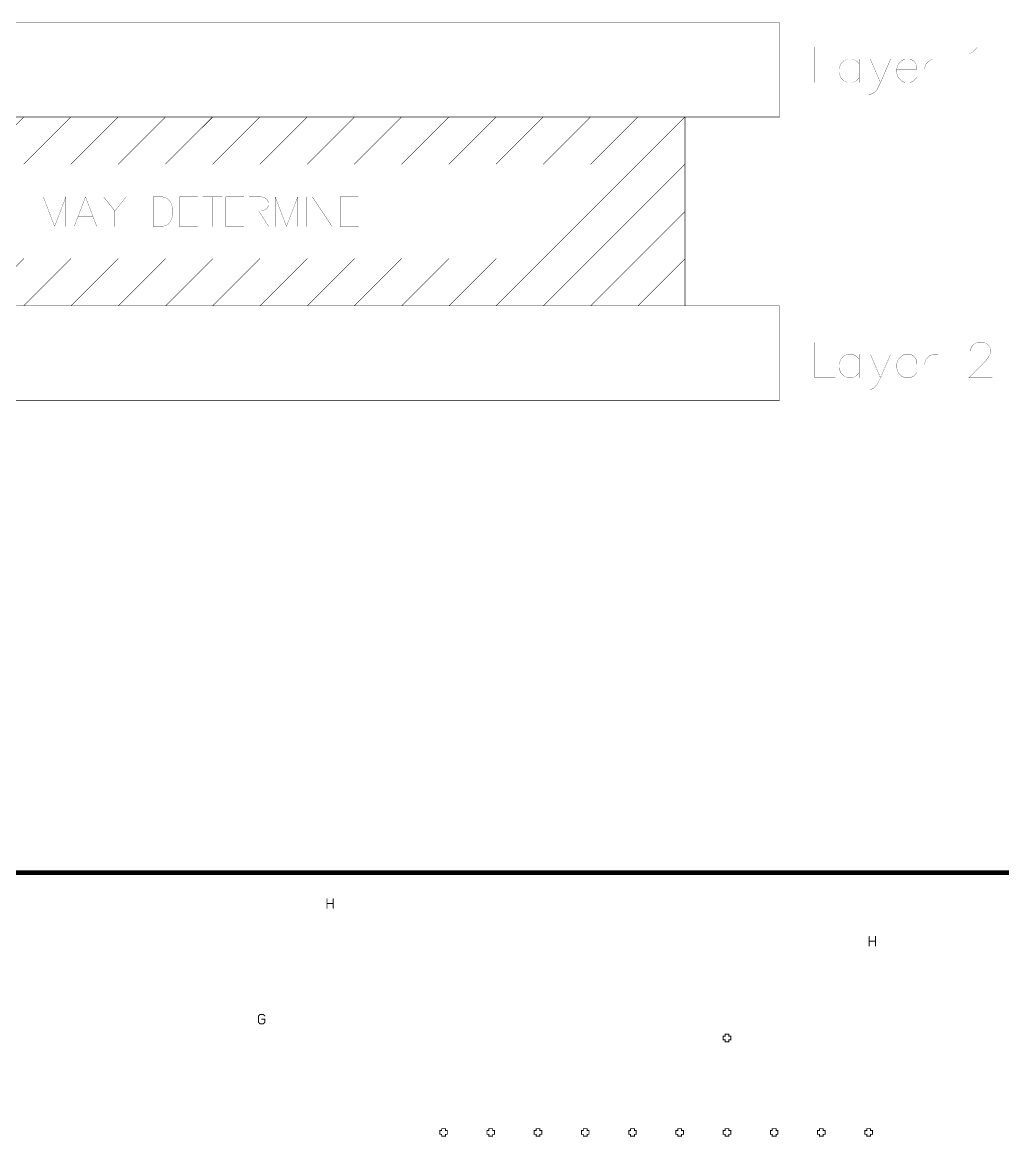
# Model space of a CAD drawing. Extents: x -9.8 to 23.3, y -7.1 to 14.3.
# Drawn here: x 2.422 to 4.498, y 6.641 to 9.001 of the extents above; entities that cross this region are included whole.
import ezdxf

# ---------------------------------------------------------------- set-up
doc = ezdxf.new("R2010")
doc.units = 0
doc.layers.add('2D_LINE_00', color=1, linetype='CONTINUOUS')

# ---------------------------------------------------------------- blocks, each defined once
blk = doc.blocks.new('DRAWING_14')
at = {"layer": '2D_LINE_00', "const_width": 0.01}
blk.add_lwpolyline([(0, 0), (11.23, 0)], dxfattribs=at)
blk = doc.blocks.new('SMOOTH_0$001')
at = {"const_width": 0.0005}
blk.add_lwpolyline([(-0.00025, 0, 1), (0.00025, 0, 1)], format="xyb", close=True, dxfattribs=at)
blk = doc.blocks.new('DRAWING_3201')
at = {"layer": '2D_LINE_00', "const_width": 0.001}
blk.add_lwpolyline([(0, 0), (4.2, 0)], dxfattribs=at)
at = {"layer": '2D_LINE_00'}
blk.add_blockref('SMOOTH_0$001', (4.2, 0), dxfattribs=at)
blk = doc.blocks.new('DRAWING_3202')
at = {"layer": '2D_LINE_00', "const_width": 0.001}
blk.add_lwpolyline([(0, 0), (0, 0.2)], dxfattribs=at)
at = {"layer": '2D_LINE_00'}
for p in [(0, 0.2), (0, 0)]:
    blk.add_blockref('SMOOTH_0$001', p, dxfattribs=at)
blk = doc.blocks.new('DRAWING_3203')
at = {"layer": '2D_LINE_00', "const_width": 0.001}
blk.add_lwpolyline([(0, 0), (4.2, 0)], dxfattribs=at)
at = {"layer": '2D_LINE_00'}
blk.add_blockref('SMOOTH_0$001', (4.2, 0), dxfattribs=at)
blk = doc.blocks.new('DRAWING_3205')
at = {"layer": '2D_LINE_00', "const_width": 0.001}
blk.add_lwpolyline([(0, 0), (4.2, 0)], dxfattribs=at)
at = {"layer": '2D_LINE_00'}
blk.add_blockref('SMOOTH_0$001', (4.2, 0), dxfattribs=at)
blk = doc.blocks.new('DRAWING_3206')
at = {"layer": '2D_LINE_00', "const_width": 0.001}
blk.add_lwpolyline([(0, 0), (0, 0.2)], dxfattribs=at)
at = {"layer": '2D_LINE_00'}
for p in [(0, 0.2), (0, 0)]:
    blk.add_blockref('SMOOTH_0$001', p, dxfattribs=at)
blk = doc.blocks.new('DRAWING_3207')
at = {"layer": '2D_LINE_00', "const_width": 0.001}
blk.add_lwpolyline([(0, 0), (4.2, 0)], dxfattribs=at)
at = {"layer": '2D_LINE_00'}
blk.add_blockref('SMOOTH_0$001', (4.2, 0), dxfattribs=at)
blk = doc.blocks.new('DRAWING_3209')
at = {"layer": '2D_LINE_00', "const_width": 0.001}
blk.add_lwpolyline([(0, 0), (3.8, 0)], dxfattribs=at)
at = {"layer": '2D_LINE_00'}
for p in [(0, 0), (3.8, 0)]:
    blk.add_blockref('SMOOTH_0$001', p, dxfattribs=at)
blk = doc.blocks.new('DRAWING_3210')
at = {"layer": '2D_LINE_00', "const_width": 0.001}
blk.add_lwpolyline([(0, 0), (0, 0.4)], dxfattribs=at)
at = {"layer": '2D_LINE_00'}
for p in [(0, 0.4), (0, 0)]:
    blk.add_blockref('SMOOTH_0$001', p, dxfattribs=at)
blk = doc.blocks.new('DRAWING_3211')
at = {"layer": '2D_LINE_00', "const_width": 0.001}
blk.add_lwpolyline([(0, 0), (3.8, 0)], dxfattribs=at)
at = {"layer": '2D_LINE_00'}
for p in [(0, 0), (3.8, 0)]:
    blk.add_blockref('SMOOTH_0$001', p, dxfattribs=at)
blk = doc.blocks.new('DRAWING_3236')
at = {"layer": '2D_LINE_00', "const_width": 0.001}
blk.add_lwpolyline([(0, 0), (0.1, 0.1)], dxfattribs=at)
at = {"layer": '2D_LINE_00'}
for p in [(0.1, 0.1), (0, 0)]:
    blk.add_blockref('SMOOTH_0$001', p, dxfattribs=at)
blk = doc.blocks.new('DRAWING_3237')
at = {"layer": '2D_LINE_00', "const_width": 0.001}
blk.add_lwpolyline([(0, 0), (0.1, 0.1)], dxfattribs=at)
at = {"layer": '2D_LINE_00'}
for p in [(0.1, 0.1), (0, 0)]:
    blk.add_blockref('SMOOTH_0$001', p, dxfattribs=at)
blk = doc.blocks.new('DRAWING_3238')
at = {"layer": '2D_LINE_00', "const_width": 0.001}
blk.add_lwpolyline([(0, 0), (0.1, 0.1)], dxfattribs=at)
at = {"layer": '2D_LINE_00'}
for p in [(0.1, 0.1), (0, 0)]:
    blk.add_blockref('SMOOTH_0$001', p, dxfattribs=at)
blk = doc.blocks.new('DRAWING_3239')
at = {"layer": '2D_LINE_00', "const_width": 0.001}
blk.add_lwpolyline([(0, 0), (0.1, 0.1)], dxfattribs=at)
at = {"layer": '2D_LINE_00'}
for p in [(0.1, 0.1), (0, 0)]:
    blk.add_blockref('SMOOTH_0$001', p, dxfattribs=at)
blk = doc.blocks.new('DRAWING_3240')
at = {"layer": '2D_LINE_00', "const_width": 0.001}
blk.add_lwpolyline([(0, 0), (0.1, 0.1)], dxfattribs=at)
at = {"layer": '2D_LINE_00'}
for p in [(0.1, 0.1), (0, 0)]:
    blk.add_blockref('SMOOTH_0$001', p, dxfattribs=at)
blk = doc.blocks.new('DRAWING_3241')
at = {"layer": '2D_LINE_00', "const_width": 0.001}
blk.add_lwpolyline([(0, 0), (0.1, 0.1)], dxfattribs=at)
at = {"layer": '2D_LINE_00'}
for p in [(0.1, 0.1), (0, 0)]:
    blk.add_blockref('SMOOTH_0$001', p, dxfattribs=at)
blk = doc.blocks.new('DRAWING_3242')
at = {"layer": '2D_LINE_00', "const_width": 0.001}
blk.add_lwpolyline([(0, 0), (0.1, 0.1)], dxfattribs=at)
at = {"layer": '2D_LINE_00'}
for p in [(0.1, 0.1), (0, 0)]:
    blk.add_blockref('SMOOTH_0$001', p, dxfattribs=at)
blk = doc.blocks.new('DRAWING_3243')
at = {"layer": '2D_LINE_00', "const_width": 0.001}
blk.add_lwpolyline([(0, 0), (0.1, 0.1)], dxfattribs=at)
at = {"layer": '2D_LINE_00'}
for p in [(0.1, 0.1), (0, 0)]:
    blk.add_blockref('SMOOTH_0$001', p, dxfattribs=at)
blk = doc.blocks.new('DRAWING_3244')
at = {"layer": '2D_LINE_00', "const_width": 0.001}
blk.add_lwpolyline([(0, 0), (0.1, 0.1)], dxfattribs=at)
at = {"layer": '2D_LINE_00'}
for p in [(0.1, 0.1), (0, 0)]:
    blk.add_blockref('SMOOTH_0$001', p, dxfattribs=at)
blk = doc.blocks.new('DRAWING_3245')
at = {"layer": '2D_LINE_00', "const_width": 0.001}
blk.add_lwpolyline([(0, 0), (0.1, 0.1)], dxfattribs=at)
at = {"layer": '2D_LINE_00'}
for p in [(0.1, 0.1), (0, 0)]:
    blk.add_blockref('SMOOTH_0$001', p, dxfattribs=at)
blk = doc.blocks.new('DRAWING_3246')
at = {"layer": '2D_LINE_00', "const_width": 0.001}
blk.add_lwpolyline([(0, 0), (0.1, 0.1)], dxfattribs=at)
at = {"layer": '2D_LINE_00'}
for p in [(0.1, 0.1), (0, 0)]:
    blk.add_blockref('SMOOTH_0$001', p, dxfattribs=at)
blk = doc.blocks.new('DRAWING_3247')
at = {"layer": '2D_LINE_00', "const_width": 0.001}
blk.add_lwpolyline([(0, 0), (0.1, 0.1)], dxfattribs=at)
at = {"layer": '2D_LINE_00'}
for p in [(0.1, 0.1), (0, 0)]:
    blk.add_blockref('SMOOTH_0$001', p, dxfattribs=at)
blk = doc.blocks.new('DRAWING_3248')
at = {"layer": '2D_LINE_00', "const_width": 0.001}
blk.add_lwpolyline([(0, 0), (0.1, 0.1)], dxfattribs=at)
at = {"layer": '2D_LINE_00'}
for p in [(0.1, 0.1), (0, 0)]:
    blk.add_blockref('SMOOTH_0$001', p, dxfattribs=at)
blk = doc.blocks.new('DRAWING_3249')
at = {"layer": '2D_LINE_00', "const_width": 0.001}
blk.add_lwpolyline([(0, 0), (0.4, 0.4)], dxfattribs=at)
at = {"layer": '2D_LINE_00'}
for p in [(0.4, 0.4), (0, 0)]:
    blk.add_blockref('SMOOTH_0$001', p, dxfattribs=at)
blk = doc.blocks.new('DRAWING_3250')
at = {"layer": '2D_LINE_00', "const_width": 0.001}
blk.add_lwpolyline([(0, 0), (0.1, 0.1)], dxfattribs=at)
at = {"layer": '2D_LINE_00'}
for p in [(0.1, 0.1), (0, 0)]:
    blk.add_blockref('SMOOTH_0$001', p, dxfattribs=at)
blk = doc.blocks.new('DRAWING_3251')
at = {"layer": '2D_LINE_00', "const_width": 0.001}
blk.add_lwpolyline([(0, 0), (0.1, 0.1)], dxfattribs=at)
at = {"layer": '2D_LINE_00'}
for p in [(0.1, 0.1), (0, 0)]:
    blk.add_blockref('SMOOTH_0$001', p, dxfattribs=at)
blk = doc.blocks.new('DRAWING_3252')
at = {"layer": '2D_LINE_00', "const_width": 0.001}
blk.add_lwpolyline([(0, 0), (0.1, 0.1)], dxfattribs=at)
at = {"layer": '2D_LINE_00'}
for p in [(0.1, 0.1), (0, 0)]:
    blk.add_blockref('SMOOTH_0$001', p, dxfattribs=at)
blk = doc.blocks.new('DRAWING_3253')
at = {"layer": '2D_LINE_00', "const_width": 0.001}
blk.add_lwpolyline([(0, 0), (0.1, 0.1)], dxfattribs=at)
at = {"layer": '2D_LINE_00'}
for p in [(0.1, 0.1), (0, 0)]:
    blk.add_blockref('SMOOTH_0$001', p, dxfattribs=at)
blk = doc.blocks.new('DRAWING_3254')
at = {"layer": '2D_LINE_00', "const_width": 0.001}
blk.add_lwpolyline([(0, 0), (0.1, 0.1)], dxfattribs=at)
at = {"layer": '2D_LINE_00'}
for p in [(0.1, 0.1), (0, 0)]:
    blk.add_blockref('SMOOTH_0$001', p, dxfattribs=at)
blk = doc.blocks.new('DRAWING_3277')
at = {"layer": '2D_LINE_00', "const_width": 0.001}
blk.add_lwpolyline([(0, 0), (0.1, 0.1)], dxfattribs=at)
at = {"layer": '2D_LINE_00'}
for p in [(0.1, 0.1), (0, 0)]:
    blk.add_blockref('SMOOTH_0$001', p, dxfattribs=at)
blk = doc.blocks.new('DRAWING_3278')
at = {"layer": '2D_LINE_00', "const_width": 0.001}
blk.add_lwpolyline([(0, 0), (0.1, 0.1)], dxfattribs=at)
at = {"layer": '2D_LINE_00'}
for p in [(0.1, 0.1), (0, 0)]:
    blk.add_blockref('SMOOTH_0$001', p, dxfattribs=at)
blk = doc.blocks.new('DRAWING_3279')
at = {"layer": '2D_LINE_00', "const_width": 0.001}
blk.add_lwpolyline([(0, 0), (0.1, 0.1)], dxfattribs=at)
at = {"layer": '2D_LINE_00'}
for p in [(0.1, 0.1), (0, 0)]:
    blk.add_blockref('SMOOTH_0$001', p, dxfattribs=at)
blk = doc.blocks.new('DRAWING_3280')
at = {"layer": '2D_LINE_00', "const_width": 0.001}
blk.add_lwpolyline([(0, 0), (0.1, 0.1)], dxfattribs=at)
at = {"layer": '2D_LINE_00'}
for p in [(0.1, 0.1), (0, 0)]:
    blk.add_blockref('SMOOTH_0$001', p, dxfattribs=at)
blk = doc.blocks.new('DRAWING_3281')
at = {"layer": '2D_LINE_00', "const_width": 0.001}
blk.add_lwpolyline([(0, 0), (0.1, 0.1)], dxfattribs=at)
at = {"layer": '2D_LINE_00'}
for p in [(0.1, 0.1), (0, 0)]:
    blk.add_blockref('SMOOTH_0$001', p, dxfattribs=at)
blk = doc.blocks.new('DRAWING_3282')
at = {"layer": '2D_LINE_00', "const_width": 0.001}
blk.add_lwpolyline([(0, 0), (0.1, 0.1)], dxfattribs=at)
at = {"layer": '2D_LINE_00'}
for p in [(0.1, 0.1), (0, 0)]:
    blk.add_blockref('SMOOTH_0$001', p, dxfattribs=at)
blk = doc.blocks.new('DRAWING_3283')
at = {"layer": '2D_LINE_00', "const_width": 0.001}
blk.add_lwpolyline([(0, 0), (0.1, 0.1)], dxfattribs=at)
at = {"layer": '2D_LINE_00'}
for p in [(0.1, 0.1), (0, 0)]:
    blk.add_blockref('SMOOTH_0$001', p, dxfattribs=at)
blk = doc.blocks.new('DRAWING_3284')
at = {"layer": '2D_LINE_00', "const_width": 0.001}
blk.add_lwpolyline([(0, 0), (0.1, 0.1)], dxfattribs=at)
at = {"layer": '2D_LINE_00'}
for p in [(0.1, 0.1), (0, 0)]:
    blk.add_blockref('SMOOTH_0$001', p, dxfattribs=at)
blk = doc.blocks.new('DRAWING_3285')
at = {"layer": '2D_LINE_00', "const_width": 0.001}
blk.add_lwpolyline([(0, 0), (0.2, 0.2)], dxfattribs=at)
at = {"layer": '2D_LINE_00'}
for p in [(0.2, 0.2), (0, 0)]:
    blk.add_blockref('SMOOTH_0$001', p, dxfattribs=at)
blk = doc.blocks.new('DRAWING_3286')
at = {"layer": '2D_LINE_00', "const_width": 0.001}
blk.add_lwpolyline([(0, 0), (0.3, 0.3)], dxfattribs=at)
at = {"layer": '2D_LINE_00'}
for p in [(0.3, 0.3), (0, 0)]:
    blk.add_blockref('SMOOTH_0$001', p, dxfattribs=at)
blk = doc.blocks.new('SMOOTH_0$0005')
at = {"const_width": 0.00025}
blk.add_lwpolyline([(-0.0001, 0, 1), (0.0001, 0, 1)], format="xyb", close=True, dxfattribs=at)
blk = doc.blocks.new('DRAWING_3319')
at = {"layer": '2D_LINE_00', "const_width": 0.0005}
blk.add_lwpolyline([(0, 0), (0, -0.07499), (0.04285, -0.07499)], dxfattribs=at)
at = {"layer": '2D_LINE_00'}
for p in [(0, 0), (0, -0.07499), (0.04285, -0.07499)]:
    blk.add_blockref('SMOOTH_0$0005', p, dxfattribs=at)
blk = doc.blocks.new('DRAWING_3320')
at = {"layer": '2D_LINE_00', "const_width": 0.0005}
blk.add_lwpolyline([(0, 0), (0, -0.05)], dxfattribs=at)
at = {"layer": '2D_LINE_00'}
for p in [(0, 0), (0, -0.05)]:
    blk.add_blockref('SMOOTH_0$0005', p, dxfattribs=at)
blk = doc.blocks.new('DRAWING_3321')
at = {"layer": '2D_LINE_00', "const_width": 0.0005}
blk.add_lwpolyline([(0, 0), (-0.00714, 0.00714), (-0.01428, 0.01072), (-0.025, 0.01072), (-0.03214, 0.00714), (-0.03928, 0), (-0.04285, -0.01071), (-0.04285, -0.01785), (-0.03928, -0.02856), (-0.03214, -0.0357), (-0.025, -0.03928), (-0.01428, -0.03928), (-0.00714, -0.0357), (0, -0.02856)], dxfattribs=at)
at = {"layer": '2D_LINE_00'}
for p in [(-0.03928, 0), (-0.03214, 0.00714), (-0.025, 0.01072), (-0.01428, 0.01072), (-0.00714, 0.00714), (0, 0), (-0.04285, -0.01071), (-0.04285, -0.01785), (-0.03928, -0.02856), (-0.03214, -0.0357), (-0.025, -0.03928), (-0.01428, -0.03928), (-0.00714, -0.0357), (0, -0.02856)]:
    blk.add_blockref('SMOOTH_0$0005', p, dxfattribs=at)
blk = doc.blocks.new('DRAWING_3322')
at = {"layer": '2D_LINE_00', "const_width": 0.0005}
blk.add_lwpolyline([(0, 0), (0.02143, -0.05)], dxfattribs=at)
at = {"layer": '2D_LINE_00'}
for p in [(0, 0), (0.02143, -0.05)]:
    blk.add_blockref('SMOOTH_0$0005', p, dxfattribs=at)
blk = doc.blocks.new('DRAWING_3323')
at = {"layer": '2D_LINE_00', "const_width": 0.0005}
blk.add_lwpolyline([(0, 0), (-0.02142, -0.05), (-0.02856, -0.06428), (-0.0357, -0.07142), (-0.04285, -0.07499), (-0.04642, -0.07499)], dxfattribs=at)
at = {"layer": '2D_LINE_00'}
for p in [(0, 0), (-0.02856, -0.06428), (-0.02142, -0.05), (-0.04642, -0.07499), (-0.04285, -0.07499), (-0.0357, -0.07142)]:
    blk.add_blockref('SMOOTH_0$0005', p, dxfattribs=at)
blk = doc.blocks.new('DRAWING_3324')
at = {"layer": '2D_LINE_00', "const_width": 0.0005}
blk.add_lwpolyline([(0, 0), (0.04285, 0), (0.04285, 0.00714), (0.03928, 0.01428), (0.03571, 0.01785), (0.02856, 0.02143), (0.01785, 0.02143), (0.01071, 0.01785), (0.00357, 0.01071), (0, 0), (0, -0.00714), (0.00357, -0.01785), (0.01071, -0.02499), (0.01785, -0.02857), (0.02856, -0.02857), (0.03571, -0.02499), (0.04285, -0.01785)], dxfattribs=at)
at = {"layer": '2D_LINE_00'}
for p in [(0, 0), (0, 0), (0.00357, 0.01071), (0.01071, 0.01785), (0.01785, 0.02143), (0.02856, 0.02143), (0.03571, 0.01785), (0.03928, 0.01428), (0.04285, 0.00714), (0.04285, 0), (0, -0.00714), (0.00357, -0.01785), (0.04285, -0.01785), (0.01071, -0.02499), (0.01785, -0.02857), (0.02856, -0.02857), (0.03571, -0.02499)]:
    blk.add_blockref('SMOOTH_0$0005', p, dxfattribs=at)
blk = doc.blocks.new('DRAWING_3325')
at = {"layer": '2D_LINE_00', "const_width": 0.0005}
blk.add_lwpolyline([(0, 0), (0, -0.05)], dxfattribs=at)
at = {"layer": '2D_LINE_00'}
for p in [(0, 0), (0, -0.05)]:
    blk.add_blockref('SMOOTH_0$0005', p, dxfattribs=at)
blk = doc.blocks.new('DRAWING_3326')
at = {"layer": '2D_LINE_00', "const_width": 0.0005}
blk.add_lwpolyline([(0, 0), (0.00357, 0.01071), (0.01071, 0.01785), (0.01785, 0.02143), (0.02856, 0.02143)], dxfattribs=at)
at = {"layer": '2D_LINE_00'}
for p in [(0, 0), (0.00357, 0.01071), (0.01071, 0.01785), (0.01785, 0.02143), (0.02856, 0.02143)]:
    blk.add_blockref('SMOOTH_0$0005', p, dxfattribs=at)
blk = doc.blocks.new('DRAWING_3327')
at = {"layer": '2D_LINE_00', "const_width": 0.0005}
blk.add_lwpolyline([(0, 0), (0, 0.00357), (0.00357, 0.01071), (0.00714, 0.01428), (0.01428, 0.01785), (0.02857, 0.01785), (0.03571, 0.01428), (0.03928, 0.01071), (0.04285, 0.00357), (0.04285, -0.00358), (0.03928, -0.01072), (0.03214, -0.02143), (-0.00357, -0.05714), (0.04642, -0.05714)], dxfattribs=at)
at = {"layer": '2D_LINE_00'}
for p in [(0, 0.00357), (0, 0), (0.00357, 0.01071), (0.00714, 0.01428), (0.01428, 0.01785), (0.02857, 0.01785), (0.03571, 0.01428), (0.03928, 0.01071), (0.04285, 0.00357), (0.03214, -0.02143), (0.03928, -0.01072), (0.04285, -0.00358), (-0.00357, -0.05714), (0.04642, -0.05714)]:
    blk.add_blockref('SMOOTH_0$0005', p, dxfattribs=at)
blk = doc.blocks.new('DRAWING_3400')
at = {"layer": '2D_LINE_00', "const_width": 0.0005}
blk.add_lwpolyline([(0, 0), (0, -0.06248)], dxfattribs=at)
at = {"layer": '2D_LINE_00'}
for p in [(0, 0), (0, -0.06248)]:
    blk.add_blockref('SMOOTH_0$0005', p, dxfattribs=at)
blk = doc.blocks.new('DRAWING_3401')
at = {"layer": '2D_LINE_00', "const_width": 0.0005}
blk.add_lwpolyline([(0, 0), (0.0238, -0.06248)], dxfattribs=at)
at = {"layer": '2D_LINE_00'}
for p in [(0, 0), (0.0238, -0.06248)]:
    blk.add_blockref('SMOOTH_0$0005', p, dxfattribs=at)
blk = doc.blocks.new('DRAWING_3402')
at = {"layer": '2D_LINE_00', "const_width": 0.0005}
blk.add_lwpolyline([(0, 0), (-0.02381, -0.06248)], dxfattribs=at)
at = {"layer": '2D_LINE_00'}
for p in [(0, 0), (-0.02381, -0.06248)]:
    blk.add_blockref('SMOOTH_0$0005', p, dxfattribs=at)
blk = doc.blocks.new('DRAWING_3403')
at = {"layer": '2D_LINE_00', "const_width": 0.0005}
blk.add_lwpolyline([(0, 0), (0, -0.06248)], dxfattribs=at)
at = {"layer": '2D_LINE_00'}
for p in [(0, 0), (0, -0.06248)]:
    blk.add_blockref('SMOOTH_0$0005', p, dxfattribs=at)
blk = doc.blocks.new('DRAWING_3404')
at = {"layer": '2D_LINE_00', "const_width": 0.0005}
blk.add_lwpolyline([(0, 0), (-0.02381, 0.06248), (-0.04761, 0)], dxfattribs=at)
at = {"layer": '2D_LINE_00'}
for p in [(-0.02381, 0.06248), (-0.04761, 0), (0, 0)]:
    blk.add_blockref('SMOOTH_0$0005', p, dxfattribs=at)
blk = doc.blocks.new('DRAWING_3405')
at = {"layer": '2D_LINE_00', "const_width": 0.0005}
blk.add_lwpolyline([(0, 0), (0.02975, 0)], dxfattribs=at)
at = {"layer": '2D_LINE_00'}
for p in [(0, 0), (0.02975, 0)]:
    blk.add_blockref('SMOOTH_0$0005', p, dxfattribs=at)
blk = doc.blocks.new('DRAWING_3406')
at = {"layer": '2D_LINE_00', "const_width": 0.0005}
blk.add_lwpolyline([(0, 0), (0.0238, -0.02975), (0.0238, -0.06248)], dxfattribs=at)
at = {"layer": '2D_LINE_00'}
for p in [(0, 0), (0.0238, -0.02975), (0.0238, -0.06248)]:
    blk.add_blockref('SMOOTH_0$0005', p, dxfattribs=at)
blk = doc.blocks.new('DRAWING_3407')
at = {"layer": '2D_LINE_00', "const_width": 0.0005}
blk.add_lwpolyline([(0, 0), (-0.02381, -0.02975)], dxfattribs=at)
at = {"layer": '2D_LINE_00'}
for p in [(0, 0), (-0.02381, -0.02975)]:
    blk.add_blockref('SMOOTH_0$0005', p, dxfattribs=at)
blk = doc.blocks.new('DRAWING_3408')
at = {"layer": '2D_LINE_00', "const_width": 0.0005}
blk.add_lwpolyline([(0, 0), (0, -0.06248)], dxfattribs=at)
at = {"layer": '2D_LINE_00'}
for p in [(0, 0), (0, -0.06248)]:
    blk.add_blockref('SMOOTH_0$0005', p, dxfattribs=at)
blk = doc.blocks.new('DRAWING_3409')
at = {"layer": '2D_LINE_00', "const_width": 0.0005}
blk.add_lwpolyline([(0, 0), (0.02083, 0), (0.02975, -0.00297), (0.0357, -0.00892), (0.03868, -0.01488), (0.04166, -0.0238), (0.04166, -0.03868), (0.03868, -0.04761), (0.0357, -0.05356), (0.02975, -0.05951), (0.02083, -0.06248), (0, -0.06248)], dxfattribs=at)
at = {"layer": '2D_LINE_00'}
for p in [(0, 0), (0.02083, 0), (0.02975, -0.00297), (0.0357, -0.00892), (0.03868, -0.01488), (0.04166, -0.0238), (0.04166, -0.03868), (0, -0.06248), (0.02083, -0.06248), (0.02975, -0.05951), (0.0357, -0.05356), (0.03868, -0.04761)]:
    blk.add_blockref('SMOOTH_0$0005', p, dxfattribs=at)
blk = doc.blocks.new('DRAWING_3410')
at = {"layer": '2D_LINE_00', "const_width": 0.0005}
blk.add_lwpolyline([(0, 0), (-0.03868, 0), (-0.03868, -0.06248), (0, -0.06248)], dxfattribs=at)
at = {"layer": '2D_LINE_00'}
for p in [(-0.03868, 0), (0, 0), (-0.03868, -0.06248), (0, -0.06248)]:
    blk.add_blockref('SMOOTH_0$0005', p, dxfattribs=at)
blk = doc.blocks.new('DRAWING_3411')
at = {"layer": '2D_LINE_00', "const_width": 0.0005}
blk.add_lwpolyline([(0, 0), (0.02381, 0)], dxfattribs=at)
at = {"layer": '2D_LINE_00'}
for p in [(0, 0), (0.02381, 0)]:
    blk.add_blockref('SMOOTH_0$0005', p, dxfattribs=at)
blk = doc.blocks.new('DRAWING_3412')
at = {"layer": '2D_LINE_00', "const_width": 0.0005}
blk.add_lwpolyline([(0, 0), (0, -0.06248)], dxfattribs=at)
at = {"layer": '2D_LINE_00'}
for p in [(0, 0), (0, -0.06248)]:
    blk.add_blockref('SMOOTH_0$0005', p, dxfattribs=at)
blk = doc.blocks.new('DRAWING_3413')
at = {"layer": '2D_LINE_00', "const_width": 0.0005}
blk.add_lwpolyline([(0, 0), (0.04165, 0)], dxfattribs=at)
at = {"layer": '2D_LINE_00'}
for p in [(0, 0), (0.04165, 0)]:
    blk.add_blockref('SMOOTH_0$0005', p, dxfattribs=at)
blk = doc.blocks.new('DRAWING_3414')
at = {"layer": '2D_LINE_00', "const_width": 0.0005}
blk.add_lwpolyline([(0, 0), (-0.03869, 0), (-0.03869, -0.06248), (0, -0.06248)], dxfattribs=at)
at = {"layer": '2D_LINE_00'}
for p in [(-0.03869, 0), (0, 0), (-0.03869, -0.06248), (0, -0.06248)]:
    blk.add_blockref('SMOOTH_0$0005', p, dxfattribs=at)
blk = doc.blocks.new('DRAWING_3415')
at = {"layer": '2D_LINE_00', "const_width": 0.0005}
blk.add_lwpolyline([(0, 0), (0.02381, 0)], dxfattribs=at)
at = {"layer": '2D_LINE_00'}
for p in [(0, 0), (0.02381, 0)]:
    blk.add_blockref('SMOOTH_0$0005', p, dxfattribs=at)
blk = doc.blocks.new('DRAWING_3416')
at = {"layer": '2D_LINE_00', "const_width": 0.0005}
blk.add_lwpolyline([(0, 0), (0, -0.06248)], dxfattribs=at)
at = {"layer": '2D_LINE_00'}
for p in [(0, 0), (0, -0.06248)]:
    blk.add_blockref('SMOOTH_0$0005', p, dxfattribs=at)
blk = doc.blocks.new('DRAWING_3417')
at = {"layer": '2D_LINE_00', "const_width": 0.0005}
blk.add_lwpolyline([(0, 0), (0.02678, 0), (0.03571, -0.00297), (0.03868, -0.00595), (0.04166, -0.0119), (0.04166, -0.01785), (0.03868, -0.0238), (0.03571, -0.02678), (0.02678, -0.02975), (0, -0.02975)], dxfattribs=at)
at = {"layer": '2D_LINE_00'}
for p in [(0, 0), (0.02678, 0), (0.03571, -0.00297), (0.03868, -0.00595), (0.03868, -0.0238), (0.04166, -0.0119), (0.04166, -0.01785), (0, -0.02975), (0.02678, -0.02975), (0.03571, -0.02678)]:
    blk.add_blockref('SMOOTH_0$0005', p, dxfattribs=at)
blk = doc.blocks.new('DRAWING_3418')
at = {"layer": '2D_LINE_00', "const_width": 0.0005}
blk.add_lwpolyline([(0, 0), (0.02083, -0.03273)], dxfattribs=at)
at = {"layer": '2D_LINE_00'}
for p in [(0, 0), (0.02083, -0.03273)]:
    blk.add_blockref('SMOOTH_0$0005', p, dxfattribs=at)
blk = doc.blocks.new('DRAWING_3419')
at = {"layer": '2D_LINE_00', "const_width": 0.0005}
blk.add_lwpolyline([(0, 0), (0, -0.06248)], dxfattribs=at)
at = {"layer": '2D_LINE_00'}
for p in [(0, 0), (0, -0.06248)]:
    blk.add_blockref('SMOOTH_0$0005', p, dxfattribs=at)
blk = doc.blocks.new('DRAWING_3420')
at = {"layer": '2D_LINE_00', "const_width": 0.0005}
blk.add_lwpolyline([(0, 0), (0.02381, -0.06248)], dxfattribs=at)
at = {"layer": '2D_LINE_00'}
for p in [(0, 0), (0.02381, -0.06248)]:
    blk.add_blockref('SMOOTH_0$0005', p, dxfattribs=at)
blk = doc.blocks.new('DRAWING_3421')
at = {"layer": '2D_LINE_00', "const_width": 0.0005}
blk.add_lwpolyline([(0, 0), (-0.0238, -0.06248)], dxfattribs=at)
at = {"layer": '2D_LINE_00'}
for p in [(0, 0), (-0.0238, -0.06248)]:
    blk.add_blockref('SMOOTH_0$0005', p, dxfattribs=at)
blk = doc.blocks.new('DRAWING_3422')
at = {"layer": '2D_LINE_00', "const_width": 0.0005}
blk.add_lwpolyline([(0, 0), (0, -0.06248)], dxfattribs=at)
at = {"layer": '2D_LINE_00'}
for p in [(0, 0), (0, -0.06248)]:
    blk.add_blockref('SMOOTH_0$0005', p, dxfattribs=at)
blk = doc.blocks.new('DRAWING_3423')
at = {"layer": '2D_LINE_00', "const_width": 0.0005}
blk.add_lwpolyline([(0, 0), (0, -0.06248)], dxfattribs=at)
at = {"layer": '2D_LINE_00'}
for p in [(0, 0), (0, -0.06248)]:
    blk.add_blockref('SMOOTH_0$0005', p, dxfattribs=at)
blk = doc.blocks.new('DRAWING_3424')
at = {"layer": '2D_LINE_00', "const_width": 0.0005}
blk.add_lwpolyline([(0, 0), (0, -0.06248)], dxfattribs=at)
at = {"layer": '2D_LINE_00'}
for p in [(0, 0), (0, -0.06248)]:
    blk.add_blockref('SMOOTH_0$0005', p, dxfattribs=at)
blk = doc.blocks.new('DRAWING_3425')
at = {"layer": '2D_LINE_00', "const_width": 0.0005}
blk.add_lwpolyline([(0, 0), (0.04166, -0.06248)], dxfattribs=at)
at = {"layer": '2D_LINE_00'}
for p in [(0, 0), (0.04166, -0.06248)]:
    blk.add_blockref('SMOOTH_0$0005', p, dxfattribs=at)
blk = doc.blocks.new('DRAWING_3426')
at = {"layer": '2D_LINE_00', "const_width": 0.0005}
blk.add_lwpolyline([(0, 0), (0, -0.06248)], dxfattribs=at)
at = {"layer": '2D_LINE_00'}
for p in [(0, 0), (0, -0.06248)]:
    blk.add_blockref('SMOOTH_0$0005', p, dxfattribs=at)
blk = doc.blocks.new('DRAWING_3427')
at = {"layer": '2D_LINE_00', "const_width": 0.0005}
blk.add_lwpolyline([(0, 0), (-0.03869, 0), (-0.03869, -0.06248), (0, -0.06248)], dxfattribs=at)
at = {"layer": '2D_LINE_00'}
for p in [(-0.03869, 0), (0, 0), (-0.03869, -0.06248), (0, -0.06248)]:
    blk.add_blockref('SMOOTH_0$0005', p, dxfattribs=at)
blk = doc.blocks.new('DRAWING_3428')
at = {"layer": '2D_LINE_00', "const_width": 0.0005}
blk.add_lwpolyline([(0, 0), (0.02381, 0)], dxfattribs=at)
at = {"layer": '2D_LINE_00'}
for p in [(0, 0), (0.02381, 0)]:
    blk.add_blockref('SMOOTH_0$0005', p, dxfattribs=at)
blk = doc.blocks.new('DRAWING_3429')
at = {"layer": '2D_LINE_00', "const_width": 0.0005}
blk.add_lwpolyline([(0, 0), (0, -0.07499), (0.04285, -0.07499)], dxfattribs=at)
at = {"layer": '2D_LINE_00'}
for p in [(0, 0), (0, -0.07499), (0.04285, -0.07499)]:
    blk.add_blockref('SMOOTH_0$0005', p, dxfattribs=at)
blk = doc.blocks.new('DRAWING_3430')
at = {"layer": '2D_LINE_00', "const_width": 0.0005}
blk.add_lwpolyline([(0, 0), (0, -0.05)], dxfattribs=at)
at = {"layer": '2D_LINE_00'}
for p in [(0, 0), (0, -0.05)]:
    blk.add_blockref('SMOOTH_0$0005', p, dxfattribs=at)
blk = doc.blocks.new('DRAWING_3431')
at = {"layer": '2D_LINE_00', "const_width": 0.0005}
blk.add_lwpolyline([(0, 0), (-0.00714, 0.00714), (-0.01428, 0.01072), (-0.025, 0.01072), (-0.03214, 0.00714), (-0.03928, 0), (-0.04285, -0.01071), (-0.04285, -0.01785), (-0.03928, -0.02856), (-0.03214, -0.0357), (-0.025, -0.03928), (-0.01428, -0.03928), (-0.00714, -0.0357), (0, -0.02856)], dxfattribs=at)
at = {"layer": '2D_LINE_00'}
for p in [(-0.03928, 0), (-0.03214, 0.00714), (-0.025, 0.01072), (-0.01428, 0.01072), (-0.00714, 0.00714), (0, 0), (-0.04285, -0.01071), (-0.04285, -0.01785), (-0.03928, -0.02856), (-0.03214, -0.0357), (-0.025, -0.03928), (-0.01428, -0.03928), (-0.00714, -0.0357), (0, -0.02856)]:
    blk.add_blockref('SMOOTH_0$0005', p, dxfattribs=at)
blk = doc.blocks.new('DRAWING_3432')
at = {"layer": '2D_LINE_00', "const_width": 0.0005}
blk.add_lwpolyline([(0, 0), (0.02143, -0.05)], dxfattribs=at)
at = {"layer": '2D_LINE_00'}
for p in [(0, 0), (0.02143, -0.05)]:
    blk.add_blockref('SMOOTH_0$0005', p, dxfattribs=at)
blk = doc.blocks.new('DRAWING_3433')
at = {"layer": '2D_LINE_00', "const_width": 0.0005}
blk.add_lwpolyline([(0, 0), (-0.02142, -0.05), (-0.02856, -0.06428), (-0.0357, -0.07142), (-0.04285, -0.07499), (-0.04642, -0.07499)], dxfattribs=at)
at = {"layer": '2D_LINE_00'}
for p in [(0, 0), (-0.02856, -0.06428), (-0.02142, -0.05), (-0.04642, -0.07499), (-0.04285, -0.07499), (-0.0357, -0.07142)]:
    blk.add_blockref('SMOOTH_0$0005', p, dxfattribs=at)
blk = doc.blocks.new('DRAWING_3434')
at = {"layer": '2D_LINE_00', "const_width": 0.0005}
blk.add_lwpolyline([(0, 0), (0.04285, 0), (0.04285, 0.00714), (0.03928, 0.01428), (0.03571, 0.01785), (0.02856, 0.02143), (0.01785, 0.02143), (0.01071, 0.01785), (0.00357, 0.01071), (0, 0), (0, -0.00714), (0.00357, -0.01785), (0.01071, -0.02499), (0.01785, -0.02857), (0.02856, -0.02857), (0.03571, -0.02499), (0.04285, -0.01785)], dxfattribs=at)
at = {"layer": '2D_LINE_00'}
for p in [(0, 0), (0, 0), (0.00357, 0.01071), (0.01071, 0.01785), (0.01785, 0.02143), (0.02856, 0.02143), (0.03571, 0.01785), (0.03928, 0.01428), (0.04285, 0.00714), (0.04285, 0), (0, -0.00714), (0.00357, -0.01785), (0.04285, -0.01785), (0.01071, -0.02499), (0.01785, -0.02857), (0.02856, -0.02857), (0.03571, -0.02499)]:
    blk.add_blockref('SMOOTH_0$0005', p, dxfattribs=at)
blk = doc.blocks.new('DRAWING_3435')
at = {"layer": '2D_LINE_00', "const_width": 0.0005}
blk.add_lwpolyline([(0, 0), (0, -0.05)], dxfattribs=at)
at = {"layer": '2D_LINE_00'}
for p in [(0, 0), (0, -0.05)]:
    blk.add_blockref('SMOOTH_0$0005', p, dxfattribs=at)
blk = doc.blocks.new('DRAWING_3436')
at = {"layer": '2D_LINE_00', "const_width": 0.0005}
blk.add_lwpolyline([(0, 0), (0.00357, 0.01071), (0.01071, 0.01785), (0.01785, 0.02143), (0.02856, 0.02143)], dxfattribs=at)
at = {"layer": '2D_LINE_00'}
for p in [(0, 0), (0.00357, 0.01071), (0.01071, 0.01785), (0.01785, 0.02143), (0.02856, 0.02143)]:
    blk.add_blockref('SMOOTH_0$0005', p, dxfattribs=at)
blk = doc.blocks.new('DRAWING_3437')
at = {"layer": '2D_LINE_00', "const_width": 0.0005}
blk.add_lwpolyline([(0, 0), (0.00714, 0.00357), (0.01785, 0.01428), (0.01785, -0.06071)], dxfattribs=at)
at = {"layer": '2D_LINE_00'}
for p in [(0, 0), (0.00714, 0.00357), (0.01785, 0.01428), (0.01785, -0.06071)]:
    blk.add_blockref('SMOOTH_0$0005', p, dxfattribs=at)
blk = doc.blocks.new('SMOOTH_0$002')
at = {"const_width": 0.001}
blk.add_lwpolyline([(-0.0005, 0, 1), (0.0005, 0, 1)], format="xyb", close=True, dxfattribs=at)
blk = doc.blocks.new('DRAWING_3589')
at = {"layer": '2D_LINE_00', "const_width": 0.002}
blk.add_lwpolyline([(0, 0), (0, -0.004), (0.008, -0.004), (0.008, 0), (0.012, 0), (0.012, 0.008), (0.008, 0.008), (0.008, 0.012), (0, 0.012), (0, 0.008), (-0.004, 0.008), (-0.004, 0), (0, 0)], dxfattribs=at)
at = {"layer": '2D_LINE_00'}
for p in [(-0.004, 0.008), (-0.004, 0), (0, 0.012), (0, 0.008), (0, 0), (0, 0), (0.008, 0.012), (0.008, 0.008), (0.008, 0), (0.012, 0.008), (0.012, 0), (0, -0.004), (0.008, -0.004)]:
    blk.add_blockref('SMOOTH_0$002', p, dxfattribs=at)
blk = doc.blocks.new('DRAWING_3590')
at = {"layer": '2D_LINE_00', "const_width": 0.002}
blk.add_lwpolyline([(0, 0), (0, -0.004), (0.008, -0.004), (0.008, 0), (0.012, 0), (0.012, 0.008), (0.008, 0.008), (0.008, 0.012), (0, 0.012), (0, 0.008), (-0.004, 0.008), (-0.004, 0), (0, 0)], dxfattribs=at)
at = {"layer": '2D_LINE_00'}
for p in [(-0.004, 0.008), (-0.004, 0), (0, 0.012), (0, 0.008), (0, 0), (0, 0), (0.008, 0.012), (0.008, 0.008), (0.008, 0), (0.012, 0.008), (0.012, 0), (0, -0.004), (0.008, -0.004)]:
    blk.add_blockref('SMOOTH_0$002', p, dxfattribs=at)
blk = doc.blocks.new('DRAWING_3591')
at = {"layer": '2D_LINE_00', "const_width": 0.002}
blk.add_lwpolyline([(0, 0), (0, -0.004), (0.008, -0.004), (0.008, 0), (0.012, 0), (0.012, 0.008), (0.008, 0.008), (0.008, 0.012), (0, 0.012), (0, 0.008), (-0.004, 0.008), (-0.004, 0), (0, 0)], dxfattribs=at)
at = {"layer": '2D_LINE_00'}
for p in [(-0.004, 0.008), (-0.004, 0), (0, 0.012), (0, 0.008), (0, 0), (0, 0), (0.008, 0.012), (0.008, 0.008), (0.008, 0), (0.012, 0.008), (0.012, 0), (0, -0.004), (0.008, -0.004)]:
    blk.add_blockref('SMOOTH_0$002', p, dxfattribs=at)
blk = doc.blocks.new('DRAWING_3592')
at = {"layer": '2D_LINE_00', "const_width": 0.002}
blk.add_lwpolyline([(0, 0), (0, -0.004), (0.008, -0.004), (0.008, 0), (0.012, 0), (0.012, 0.008), (0.008, 0.008), (0.008, 0.012), (0, 0.012), (0, 0.008), (-0.004, 0.008), (-0.004, 0), (0, 0)], dxfattribs=at)
at = {"layer": '2D_LINE_00'}
for p in [(-0.004, 0.008), (-0.004, 0), (0, 0.012), (0, 0.008), (0, 0), (0, 0), (0.008, 0.012), (0.008, 0.008), (0.008, 0), (0.012, 0.008), (0.012, 0), (0, -0.004), (0.008, -0.004)]:
    blk.add_blockref('SMOOTH_0$002', p, dxfattribs=at)
blk = doc.blocks.new('DRAWING_3593')
at = {"layer": '2D_LINE_00', "const_width": 0.002}
blk.add_lwpolyline([(0, 0), (0, -0.004), (0.008, -0.004), (0.008, 0), (0.012, 0), (0.012, 0.008), (0.008, 0.008), (0.008, 0.012), (0, 0.012), (0, 0.008), (-0.004, 0.008), (-0.004, 0), (0, 0)], dxfattribs=at)
at = {"layer": '2D_LINE_00'}
for p in [(-0.004, 0.008), (-0.004, 0), (0, 0.012), (0, 0.008), (0, 0), (0, 0), (0.008, 0.012), (0.008, 0.008), (0.008, 0), (0.012, 0.008), (0.012, 0), (0, -0.004), (0.008, -0.004)]:
    blk.add_blockref('SMOOTH_0$002', p, dxfattribs=at)
blk = doc.blocks.new('DRAWING_3594')
at = {"layer": '2D_LINE_00', "const_width": 0.002}
blk.add_lwpolyline([(0, 0), (0, -0.004), (0.008, -0.004), (0.008, 0), (0.012, 0), (0.012, 0.008), (0.008, 0.008), (0.008, 0.012), (0, 0.012), (0, 0.008), (-0.004, 0.008), (-0.004, 0), (0, 0)], dxfattribs=at)
at = {"layer": '2D_LINE_00'}
for p in [(-0.004, 0.008), (-0.004, 0), (0, 0.012), (0, 0.008), (0, 0), (0, 0), (0.008, 0.012), (0.008, 0.008), (0.008, 0), (0.012, 0.008), (0.012, 0), (0, -0.004), (0.008, -0.004)]:
    blk.add_blockref('SMOOTH_0$002', p, dxfattribs=at)
blk = doc.blocks.new('DRAWING_3595')
at = {"layer": '2D_LINE_00', "const_width": 0.002}
blk.add_lwpolyline([(0, 0), (0, -0.004), (0.008, -0.004), (0.008, 0), (0.012, 0), (0.012, 0.008), (0.008, 0.008), (0.008, 0.012), (0, 0.012), (0, 0.008), (-0.004, 0.008), (-0.004, 0), (0, 0)], dxfattribs=at)
at = {"layer": '2D_LINE_00'}
for p in [(-0.004, 0.008), (-0.004, 0), (0, 0.012), (0, 0.008), (0, 0), (0, 0), (0.008, 0.012), (0.008, 0.008), (0.008, 0), (0.012, 0.008), (0.012, 0), (0, -0.004), (0.008, -0.004)]:
    blk.add_blockref('SMOOTH_0$002', p, dxfattribs=at)
blk = doc.blocks.new('DRAWING_3596')
at = {"layer": '2D_LINE_00', "const_width": 0.002}
blk.add_lwpolyline([(0, 0), (0, -0.004), (0.008, -0.004), (0.008, 0), (0.012, 0), (0.012, 0.008), (0.008, 0.008), (0.008, 0.012), (0, 0.012), (0, 0.008), (-0.004, 0.008), (-0.004, 0), (0, 0)], dxfattribs=at)
at = {"layer": '2D_LINE_00'}
for p in [(-0.004, 0.008), (-0.004, 0), (0, 0.012), (0, 0.008), (0, 0), (0, 0), (0.008, 0.012), (0.008, 0.008), (0.008, 0), (0.012, 0.008), (0.012, 0), (0, -0.004), (0.008, -0.004)]:
    blk.add_blockref('SMOOTH_0$002', p, dxfattribs=at)
blk = doc.blocks.new('DRAWING_3597')
at = {"layer": '2D_LINE_00', "const_width": 0.002}
blk.add_lwpolyline([(0, 0), (0, -0.004), (0.008, -0.004), (0.008, 0), (0.012, 0), (0.012, 0.008), (0.008, 0.008), (0.008, 0.012), (0, 0.012), (0, 0.008), (-0.004, 0.008), (-0.004, 0), (0, 0)], dxfattribs=at)
at = {"layer": '2D_LINE_00'}
for p in [(-0.004, 0.008), (-0.004, 0), (0, 0.012), (0, 0.008), (0, 0), (0, 0), (0.008, 0.012), (0.008, 0.008), (0.008, 0), (0.012, 0.008), (0.012, 0), (0, -0.004), (0.008, -0.004)]:
    blk.add_blockref('SMOOTH_0$002', p, dxfattribs=at)
blk = doc.blocks.new('DRAWING_3598')
at = {"layer": '2D_LINE_00', "const_width": 0.002}
blk.add_lwpolyline([(0, 0), (0, -0.004), (0.008, -0.004), (0.008, 0), (0.012, 0), (0.012, 0.008), (0.008, 0.008), (0.008, 0.012), (0, 0.012), (0, 0.008), (-0.004, 0.008), (-0.004, 0), (0, 0)], dxfattribs=at)
at = {"layer": '2D_LINE_00'}
for p in [(-0.004, 0.008), (-0.004, 0), (0, 0.012), (0, 0.008), (0, 0), (0, 0), (0.008, 0.012), (0.008, 0.008), (0.008, 0), (0.012, 0.008), (0.012, 0), (0, -0.004), (0.008, -0.004)]:
    blk.add_blockref('SMOOTH_0$002', p, dxfattribs=at)
blk = doc.blocks.new('DRAWING_3686')
at = {"layer": '2D_LINE_00', "const_width": 0.002}
blk.add_lwpolyline([(0, 0), (0, -0.004), (0.008, -0.004), (0.008, 0), (0.012, 0), (0.012, 0.008), (0.008, 0.008), (0.008, 0.012), (0, 0.012), (0, 0.008), (-0.004, 0.008), (-0.004, 0), (0, 0)], dxfattribs=at)
at = {"layer": '2D_LINE_00'}
for p in [(-0.004, 0.008), (-0.004, 0), (0, 0.012), (0, 0.008), (0, 0), (0, 0), (0.008, 0.012), (0.008, 0.008), (0.008, 0), (0.012, 0.008), (0.012, 0), (0, -0.004), (0.008, -0.004)]:
    blk.add_blockref('SMOOTH_0$002', p, dxfattribs=at)
blk = doc.blocks.new('DRAWING_3697')
at = {"layer": '2D_LINE_00', "const_width": 0.002}
blk.add_lwpolyline([(0, 0), (0, -0.01999), (0, -0.00999), (0.01333, -0.00999), (0.01333, 0), (0.01333, -0.01999)], dxfattribs=at)
at = {"layer": '2D_LINE_00'}
for p in [(0, 0), (0.01333, 0), (0, -0.00999), (0, -0.01999), (0.01333, -0.00999), (0.01333, -0.01999)]:
    blk.add_blockref('SMOOTH_0$002', p, dxfattribs=at)
blk = doc.blocks.new('DRAWING_3698')
at = {"layer": '2D_LINE_00', "const_width": 0.002}
blk.add_lwpolyline([(0, 0), (0, -0.01999), (0, -0.00999), (0.01333, -0.00999), (0.01333, 0), (0.01333, -0.01999)], dxfattribs=at)
at = {"layer": '2D_LINE_00'}
for p in [(0, 0), (0.01333, 0), (0, -0.00999), (0, -0.01999), (0.01333, -0.00999), (0.01333, -0.01999)]:
    blk.add_blockref('SMOOTH_0$002', p, dxfattribs=at)
blk = doc.blocks.new('DRAWING_3774')
at = {"layer": '2D_LINE_00', "const_width": 0.002}
blk.add_lwpolyline([(0, 0), (-0.00333, 0.00333), (-0.01, 0.00333), (-0.01333, 0), (-0.01333, -0.01333), (-0.01, -0.01666), (-0.00333, -0.01666), (0, -0.01333), (0, -0.00666), (-0.00667, -0.00666)], dxfattribs=at)
at = {"layer": '2D_LINE_00'}
for p in [(-0.01333, 0), (-0.01, 0.00333), (-0.00333, 0.00333), (0, 0), (-0.01333, -0.01333), (-0.01, -0.01666), (-0.00667, -0.00666), (-0.00333, -0.01666), (0, -0.00666), (0, -0.01333)]:
    blk.add_blockref('SMOOTH_0$002', p, dxfattribs=at)

msp = doc.modelspace()

# ---------------------------------------------------------------- block references
for name, p in [('DRAWING_3205', (-0.175, 9)), ('DRAWING_3206', (4.025, 8.8)), ('DRAWING_3429', (4.1, 8.94771)), ('DRAWING_3437', (4.426, 8.93343)), ('DRAWING_3431', (4.19391, 8.912)), ('DRAWING_3430', (4.19391, 8.92272)), ('DRAWING_3433', (4.26032, 8.92272)), ('DRAWING_3432', (4.21747, 8.92272)), ('DRAWING_3434', (4.27282, 8.90129)), ('DRAWING_3435', (4.33174, 8.92272)), ('DRAWING_3436', (4.33174, 8.90129)), ('DRAWING_3207', (-0.175, 8.8)), ('DRAWING_3209', (0.025, 8.8)), ('DRAWING_3236', (2.325, 8.7)), ('DRAWING_3237', (2.425, 8.7)), ('DRAWING_3238', (2.525, 8.7)), ('DRAWING_3239', (2.625, 8.7)), ('DRAWING_3240', (2.725, 8.7)), ('DRAWING_3241', (2.825, 8.7)), ('DRAWING_3242', (2.925, 8.7)), ('DRAWING_3243', (3.025, 8.7)), ('DRAWING_3244', (3.125, 8.7)), ('DRAWING_3245', (3.225, 8.7)), ('DRAWING_3246', (3.325, 8.7)), ('DRAWING_3247', (3.425, 8.7)), ('DRAWING_3249', (3.425, 8.4)), ('DRAWING_3250', (3.525, 8.7)), ('DRAWING_3251', (3.625, 8.7)), ('DRAWING_3210', (3.825, 8.4)), ('DRAWING_3286', (3.525, 8.4)), ('DRAWING_3400', (2.4665, 8.63074)), ('DRAWING_3401', (2.4665, 8.63074)), ('DRAWING_3402', (2.51411, 8.63074)), ('DRAWING_3403', (2.51411, 8.63074)), ('DRAWING_3404', (2.57957, 8.56826)), ('DRAWING_3406', (2.59415, 8.63074)), ('DRAWING_3407', (2.64176, 8.63074)), ('DRAWING_3408', (2.69889, 8.63074)), ('DRAWING_3409', (2.69889, 8.63074)), ('DRAWING_3410', (2.79321, 8.63074)), ('DRAWING_3413', (2.80363, 8.63074)), ('DRAWING_3412', (2.82446, 8.63074)), ('DRAWING_3414', (2.89141, 8.63074)), ('DRAWING_3416', (2.90182, 8.63074)), ('DRAWING_3417', (2.90182, 8.63074)), ('DRAWING_3419', (2.95746, 8.63074)), ('DRAWING_3420', (2.95746, 8.63074)), ('DRAWING_3421', (3.00507, 8.63074)), ('DRAWING_3422', (3.00507, 8.63074)), ('DRAWING_3423', (3.02292, 8.63074)), ('DRAWING_3424', (3.03602, 8.63074)), ('DRAWING_3425', (3.03602, 8.63074)), ('DRAWING_3426', (3.07768, 8.63074)), ('DRAWING_3427', (3.13362, 8.63074)), ('DRAWING_3405', (2.54089, 8.58909)), ('DRAWING_3411', (2.75453, 8.60099)), ('DRAWING_3415', (2.85272, 8.60099)), ('DRAWING_3418', (2.92265, 8.60099)), ('DRAWING_3428', (3.09493, 8.60099)), ('DRAWING_3285', (3.625, 8.4)), ('DRAWING_3277', (2.325, 8.4)), ('DRAWING_3278', (2.425, 8.4)), ('DRAWING_3279', (2.525, 8.4)), ('DRAWING_3280', (2.625, 8.4)), ('DRAWING_3281', (2.725, 8.4)), ('DRAWING_3282', (2.825, 8.4)), ('DRAWING_3283', (2.925, 8.4)), ('DRAWING_3284', (3.025, 8.4)), ('DRAWING_3254', (3.125, 8.4)), ('DRAWING_3253', (3.225, 8.4)), ('DRAWING_3252', (3.325, 8.4)), ('DRAWING_3248', (3.725, 8.4)), ('DRAWING_3201', (-0.175, 8.4)), ('DRAWING_3211', (0.025, 8.4)), ('DRAWING_3202', (4.025, 8.2)), ('DRAWING_3319', (4.1, 8.32271)), ('DRAWING_3327', (4.42957, 8.30486)), ('DRAWING_3321', (4.19391, 8.287)), ('DRAWING_3320', (4.19391, 8.29772)), ('DRAWING_3323', (4.26032, 8.29772)), ('DRAWING_3322', (4.21747, 8.29772)), ('DRAWING_3324', (4.27282, 8.27629)), ('DRAWING_3325', (4.33174, 8.29772)), ('DRAWING_3326', (4.33174, 8.27629)), ('DRAWING_3203', (-0.175, 8.2)), ('DRAWING_14', (-0.235, 7.2)), ('DRAWING_3698', (3.067, 7.14499)), ('DRAWING_3697', (4.215, 7.06499)), ('DRAWING_3774', (2.93533, 6.89666)), ('DRAWING_3686', (3.90978, 6.846)), ('DRAWING_3595', (3.30978, 6.646)), ('DRAWING_3593', (3.40978, 6.646)), ('DRAWING_3590', (3.50978, 6.646)), ('DRAWING_3598', (3.60978, 6.646)), ('DRAWING_3589', (3.70978, 6.646)), ('DRAWING_3592', (3.80978, 6.646)), ('DRAWING_3591', (3.90978, 6.646)), ('DRAWING_3594', (4.00978, 6.646)), ('DRAWING_3596', (4.10978, 6.646)), ('DRAWING_3597', (4.20978, 6.646))]:
    msp.add_blockref(name, p)

doc.saveas('drawing.dxf')
